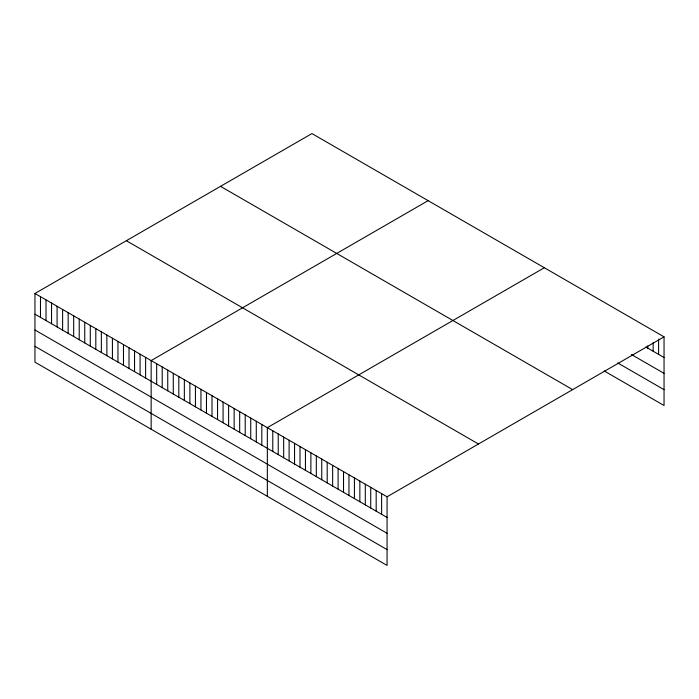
<?xml version="1.0" encoding="UTF-8"?>
<svg xmlns="http://www.w3.org/2000/svg" width="699" height="699" viewBox="0 0 699 699"><rect width="100%" height="100%" fill="white"/><g stroke="black" fill="none" stroke-linecap="round" stroke-linejoin="round"><path stroke-width="1.05" d="M34.95 293.484L387.063 496.779L387.063 565.43L34.95 362.143L34.95 293.484L311.937 133.57L664.05 336.857L664.05 405.516L604.189 370.951M428.137 200.657L151.15 360.57L151.15 429.23M544.329 267.743L267.341 427.657L267.341 496.316M387.063 496.779L664.05 336.857M645.911 347.053L664.05 357.53M631.398 354.515L664.05 373.362M617.794 362.973L664.05 389.675M220.535 186.345L572.647 389.631M126.353 240.709L478.466 444.005M34.95 314.157L387.063 517.443M34.95 329.989L387.063 533.285M34.95 346.311L387.063 549.597M658.607 339.155L658.607 354.384M653.163 342.545L653.163 351.248M647.728 345.926L647.728 348.102M381.619 493.634L381.619 514.307M376.176 490.488L376.176 511.161M370.732 487.352L370.732 508.024M365.297 484.206L365.297 504.879M359.854 481.069L359.854 501.742M354.41 477.924L354.41 498.597M348.967 474.787L348.967 495.451M343.524 471.642L343.524 492.314M338.089 468.496L338.089 489.169M332.645 465.359L332.645 486.032M327.202 462.214L327.202 482.887M321.758 459.077L321.758 479.75M316.315 455.931L316.315 476.604M310.88 452.795L310.88 473.468M305.437 449.649L305.437 470.322M299.993 446.504L299.993 467.177M294.55 443.367L294.55 464.04M289.106 440.221L289.106 460.894M283.672 437.085L283.672 457.758M278.228 433.939L278.228 454.612M272.785 430.802L272.785 451.475M261.81 424.459L261.81 445.132M256.28 421.27L256.28 441.943M250.74 418.072L250.74 438.745M245.209 414.883L245.209 435.547M239.678 411.685L239.678 432.358M234.148 408.487L234.148 429.16M228.608 405.298L228.608 425.971M223.077 402.1L223.077 422.773M217.546 398.911L217.546 419.575M212.015 395.713L212.015 416.386M206.476 392.515L206.476 413.188M200.945 389.326L200.945 409.998M195.414 386.128L195.414 406.801M189.883 382.93L189.883 403.603M184.344 379.74L184.344 400.413M178.813 376.543L178.813 397.215M173.282 373.353L173.282 394.018M167.743 370.155L167.743 390.828M162.212 366.958L162.212 387.63M156.681 363.768L156.681 384.441M145.61 357.381L145.61 378.045M140.08 354.183L140.08 374.856M134.549 350.985L134.549 371.658M129.018 347.796L129.018 368.469M123.478 344.598L123.478 365.271M117.948 341.4L117.948 362.073M112.417 338.211L112.417 358.884M106.877 335.013L106.877 355.686M101.346 331.824L101.346 352.497M95.815 328.626L95.815 349.299M90.285 325.428L90.285 346.101M84.745 322.239L84.745 342.912M79.214 319.041L79.214 339.714M73.683 315.852L73.683 336.516M68.153 312.654L68.153 333.327M62.613 309.456L62.613 330.129M57.082 306.267L57.082 326.94M51.551 303.069L51.551 323.742M46.02 299.88L46.02 320.544M40.481 296.682L40.481 317.355"/></g></svg>
